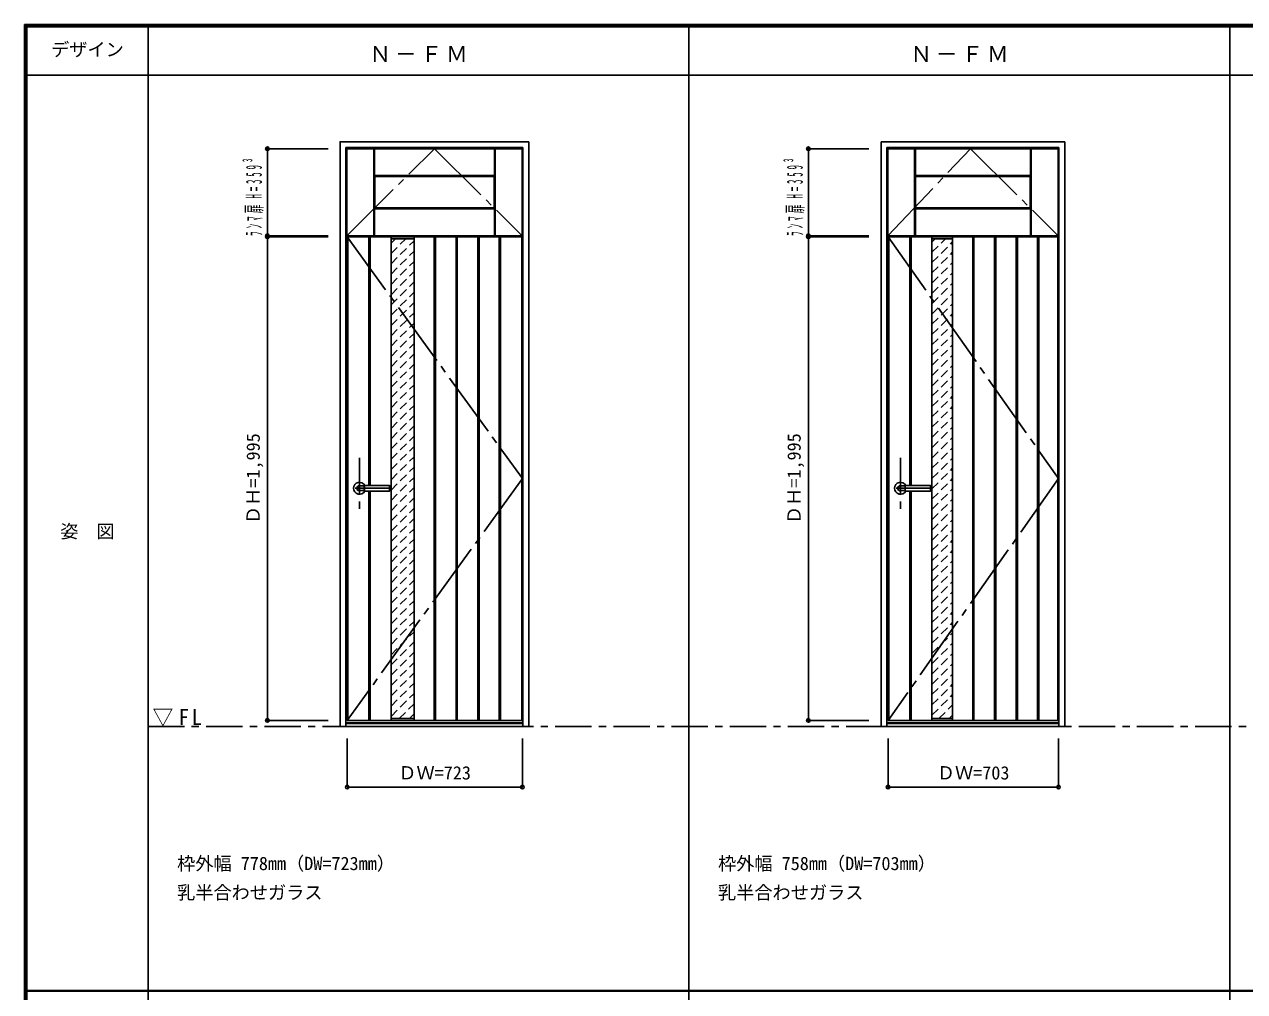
# Model space of a CAD drawing. Units: millimetres, scale not verified. Extents: x -6000 to 5700, y -4307 to 4175.
# Drawn here: x -6000 to -966, y 186 to 4175 of the extents above; entities that cross this region are included whole.
import ezdxf
from ezdxf.enums import TextEntityAlignment as Align

# ---------------------------------------------------------------- set-up
doc = ezdxf.new("R2010")
doc.units = ezdxf.units.MM
doc.header["$LTSCALE"] = 30
doc.header["$PDMODE"] = 32
doc.header["$PDSIZE"] = 15
for name, pattern in [('CHAIN1', [8, 5, -1, 1, -1]), ('CHAIN2', [12, 9, -1, 1, -1]), ('DASHED1', [1.8, 1.2, -0.6])]:
    doc.linetypes.add(name, pattern=pattern)
for name, color, linetype in [('0-1_通り芯', 4, 'CHAIN1'), ('0-2_扉', 3, 'Continuous'), ('0-3_仕上げ', 3, 'Continuous'), ('0-4_枠', 3, 'Continuous'), ('0-5_レバー', 3, 'Continuous'), ('0-7_', 7, 'CHAIN2'), ('0-A_文字', 7, 'Continuous'), ('0-B_寸法', 4, 'Continuous'), ('0-C_ハッチ', 4, 'DASHED1'), ('F-1_枠', 6, 'Continuous'), ('F-A_文字', 7, 'Continuous')]:
    doc.layers.add(name, color=color, linetype=linetype)
doc.styles.add('ＭＳ ゴシック', font='')
doc.styles.get('ＭＳ ゴシック').set_extended_font_data('MS Gothic')

msp = doc.modelspace()

# ---------------------------------------------------------------- linework, layer by layer
at = {"layer": '0-1_通り芯'}
for p, q in [((-4617.4, 2386.75), (-4617.4, 2176.75)), ((-2385.8, 2386.75), (-2385.8, 2176.75)), ((-4484.9, 2261.75), (-4662.4, 2261.75)), ((-2253.3, 2261.75), (-2430.8, 2261.75))]:
    msp.add_line(p, q, dxfattribs=at)
at = {"layer": '0-1_通り芯', "color": 7}
msp.add_line((-5490, 1279.25), (3436.4, 1279.25), dxfattribs=at)
at = {"layer": '0-2_扉'}
for p, q in [((-4669.9, 3303.25), (-4669.9, 3662.25)), ((-4669.9, 3662.25), (-3946.9, 3662.25)), ((-2438.3, 3303.25), (-2438.3, 3662.25)), ((-2438.3, 3662.25), (-1735.3, 3662.25)), ((-3945.4, 1304.25), (-3945.4, 3299.25)), ((-2436.8, 1304.25), (-2436.8, 3299.25)), ((-2436.8, 3299.25), (-1733.8, 3299.25)), ((-1733.8, 1304.25), (-1733.8, 3299.25)), ((-4668.4, 1304.25), (-3945.4, 1304.25)), ((-2436.8, 1304.25), (-1733.8, 1304.25))]:
    msp.add_line(p, q, dxfattribs=at)
for points in [[(-4669.9, 3303.25), (-3946.9, 3303.25), (-3946.9, 3662.25)], [(-2438.3, 3303.25), (-1735.3, 3303.25), (-1735.3, 3662.25)], [(-4668.4, 1304.25), (-4668.4, 3299.25), (-3945.4, 3299.25)]]:
    msp.add_lwpolyline(points, dxfattribs=at)
at = {"layer": '0-3_仕上げ', "color": 7}
for p, q in [((-4558.9, 3303.25), (-4558.9, 3662.25)), ((-4557.4, 3549.75), (-4557.4, 3662.25)), ((-4555.9, 3551.25), (-4555.9, 3662.25)), ((-4060.9, 3551.25), (-4060.9, 3662.25)), ((-4059.4, 3549.75), (-4059.4, 3662.25)), ((-4057.9, 3303.25), (-4057.9, 3662.25)), ((-2327.3, 3303.25), (-2327.3, 3662.25)), ((-2325.8, 3549.75), (-2325.8, 3662.25)), ((-2324.3, 3551.25), (-2324.3, 3662.25)), ((-1849.3, 3551.25), (-1849.3, 3662.25)), ((-1847.8, 3549.75), (-1847.8, 3662.25)), ((-1846.3, 3303.25), (-1846.3, 3662.25)), ((-4060.9, 3551.25), (-4555.9, 3551.25)), ((-1849.3, 3551.25), (-2324.3, 3551.25)), ((-4557.4, 3415.75), (-4557.4, 3303.25)), ((-4555.9, 3414.25), (-4555.9, 3303.25)), ((-4060.9, 3414.25), (-4555.9, 3414.25)), ((-4060.9, 3414.25), (-4060.9, 3303.25)), ((-4059.4, 3415.75), (-4059.4, 3303.25)), ((-2325.8, 3415.75), (-2325.8, 3303.25)), ((-2324.3, 3414.25), (-2324.3, 3303.25)), ((-1849.3, 3414.25), (-2324.3, 3414.25)), ((-1849.3, 3414.25), (-1849.3, 3303.25)), ((-1847.8, 3415.75), (-1847.8, 3303.25)), ((-4487.4, 1304.25), (-4487.4, 3299.25)), ((-4487.4, 3291.25), (-4392.4, 3291.25)), ((-4392.4, 1304.25), (-4392.4, 3299.25)), ((-2255.8, 1304.25), (-2255.8, 3299.25)), ((-2255.8, 3291.25), (-2170.8, 3291.25)), ((-2170.8, 1304.25), (-2170.8, 3299.25)), ((-4487.4, 1312.25), (-4392.4, 1312.25)), ((-2255.8, 1312.25), (-2170.8, 1312.25))]:
    msp.add_line(p, q, dxfattribs=at)
at = {"layer": '0-3_仕上げ'}
for p, q in [((-4554.9, 3418.25), (-4554.9, 3547.25)), ((-4554.9, 3547.25), (-4061.9, 3547.25)), ((-2323.3, 3418.25), (-2323.3, 3547.25)), ((-2323.3, 3547.25), (-1850.3, 3547.25)), ((-4665.4, 1304.25), (-4665.4, 3299.25)), ((-4578.4, 2273.25), (-4578.4, 3299.25)), ((-4573.4, 2273.25), (-4573.4, 3299.25)), ((-4309.4, 1304.25), (-4309.4, 3299.25)), ((-4304.4, 1304.25), (-4304.4, 3299.25)), ((-4219.4, 1304.25), (-4219.4, 3299.25)), ((-4214.4, 1304.25), (-4214.4, 3299.25)), ((-4129.4, 1304.25), (-4129.4, 3299.25)), ((-4124.4, 1304.25), (-4124.4, 3299.25)), ((-4041.4, 1304.25), (-4041.4, 3299.25)), ((-4036.4, 1304.25), (-4036.4, 3299.25)), ((-3948.4, 1304.25), (-3948.4, 3299.25)), ((-2433.8, 1304.25), (-2433.8, 3299.25)), ((-2346.8, 2273.25), (-2346.8, 3299.25)), ((-2341.8, 2273.25), (-2341.8, 3299.25)), ((-2087.8, 1304.25), (-2087.8, 3299.25)), ((-2082.8, 1304.25), (-2082.8, 3299.25)), ((-1997.8, 1304.25), (-1997.8, 3299.25)), ((-1992.8, 1304.25), (-1992.8, 3299.25)), ((-1907.8, 1304.25), (-1907.8, 3299.25)), ((-1902.8, 1304.25), (-1902.8, 3299.25)), ((-1819.8, 1304.25), (-1819.8, 3299.25)), ((-1814.8, 1304.25), (-1814.8, 3299.25)), ((-1736.8, 1304.25), (-1736.8, 3299.25)), ((-4578.4, 1304.25), (-4578.4, 2250.25)), ((-4573.4, 1304.25), (-4573.4, 2250.25)), ((-2346.8, 1304.25), (-2346.8, 2250.25)), ((-2341.8, 1304.25), (-2341.8, 2250.25))]:
    msp.add_line(p, q, dxfattribs=at)
at = {"layer": '0-3_仕上げ', "color": 7}
for points in [[(-4555.9, 3551.25), (-4557.4, 3549.75), (-4554.9, 3547.25)], [(-4060.9, 3551.25), (-4059.4, 3549.75), (-4061.9, 3547.25)], [(-2324.3, 3551.25), (-2325.8, 3549.75), (-2323.3, 3547.25)], [(-1849.3, 3551.25), (-1847.8, 3549.75), (-1850.3, 3547.25)], [(-4555.9, 3414.25), (-4557.4, 3415.75), (-4554.9, 3418.25)], [(-4060.9, 3414.25), (-4059.4, 3415.75), (-4061.9, 3418.25)], [(-2324.3, 3414.25), (-2325.8, 3415.75), (-2323.3, 3418.25)], [(-1849.3, 3414.25), (-1847.8, 3415.75), (-1850.3, 3418.25)]]:
    msp.add_lwpolyline(points, dxfattribs=at)
at = {"layer": '0-3_仕上げ'}
for points in [[(-4554.9, 3418.25), (-4061.9, 3418.25), (-4061.9, 3547.25)], [(-2323.3, 3418.25), (-1850.3, 3418.25), (-1850.3, 3547.25)]]:
    msp.add_lwpolyline(points, dxfattribs=at)
at = {"layer": '0-4_枠'}
for p, q in [((-3919.4, 1279.25), (-3919.4, 3691.25)), ((-2465.8, 1279.25), (-2465.8, 3691.25)), ((-2465.8, 3691.25), (-1707.8, 3691.25)), ((-1707.8, 1279.25), (-1707.8, 3691.25)), ((-3943.4, 1279.25), (-3943.4, 3667.25)), ((-2441.8, 1279.25), (-2441.8, 3667.25)), ((-2441.8, 3667.25), (-1731.8, 3667.25)), ((-1731.8, 1279.25), (-1731.8, 3667.25)), ((-4697.4, 1279.25), (-3919.4, 1279.25)), ((-4673.4, 1294.25), (-3943.4, 1294.25)), ((-4673.4, 1291.25), (-3943.4, 1291.25)), ((-2465.8, 1279.25), (-1707.8, 1279.25)), ((-2441.8, 1294.25), (-1731.8, 1294.25)), ((-2441.8, 1291.25), (-1731.8, 1291.25))]:
    msp.add_line(p, q, dxfattribs=at)
for points in [[(-4697.4, 1279.25), (-4697.4, 3691.25), (-3919.4, 3691.25)], [(-4673.4, 1279.25), (-4673.4, 3667.25), (-3943.4, 3667.25)]]:
    msp.add_lwpolyline(points, dxfattribs=at)
at = {"layer": '0-5_レバー'}
for p, q in [((-4617.4, 2271.25), (-4598.4, 2271.25)), ((-4598.4, 2272.25), (-4597.4, 2273.25)), ((-4598.4, 2251.25), (-4598.4, 2272.25)), ((-4597.4, 2273.25), (-4493.4, 2273.25)), ((-4492.4, 2272.25), (-4493.4, 2273.25)), ((-4492.4, 2251.25), (-4492.4, 2272.25)), ((-2385.8, 2271.25), (-2366.8, 2271.25)), ((-2366.8, 2272.25), (-2365.8, 2273.25)), ((-2366.8, 2251.25), (-2366.8, 2272.25)), ((-2365.8, 2273.25), (-2261.8, 2273.25)), ((-2260.8, 2272.25), (-2261.8, 2273.25)), ((-2260.8, 2251.25), (-2260.8, 2272.25)), ((-4617.4, 2252.25), (-4598.4, 2252.25)), ((-4598.4, 2251.25), (-4597.4, 2250.25)), ((-4493.4, 2250.25), (-4597.4, 2250.25)), ((-4492.4, 2251.25), (-4493.4, 2250.25)), ((-2385.8, 2252.25), (-2366.8, 2252.25)), ((-2366.8, 2251.25), (-2365.8, 2250.25)), ((-2261.8, 2250.25), (-2365.8, 2250.25)), ((-2260.8, 2251.25), (-2261.8, 2250.25))]:
    msp.add_line(p, q, dxfattribs=at)
at = {"layer": '0-5_レバー', "color": 4}
for p, q in [((-4597.4, 2250.25), (-4597.4, 2273.25)), ((-4493.4, 2273.25), (-4493.4, 2250.25)), ((-2365.8, 2250.25), (-2365.8, 2273.25)), ((-2261.8, 2273.25), (-2261.8, 2250.25))]:
    msp.add_line(p, q, dxfattribs=at)
for centre, radius, start, end in [((-4617.4, 2261.75), 24.55, 27.93255, 332.06745), ((-4617.4, 2261.75), 11, 59.72736, 300.27264), ((-2385.8, 2261.75), 24.55, 27.93255, 332.06745), ((-2385.8, 2261.75), 11, 59.72736, 300.27264)]:
    msp.add_arc(centre, radius, start, end, dxfattribs=at)
at = {"layer": '0-5_レバー'}
for centre in [(-4617.4, 2261.75), (-2385.8, 2261.75)]:
    msp.add_arc(centre, 9.5, 90, 270, dxfattribs=at)
at = {"layer": '0-7_'}
for p, q in [((-4668.4, 3299.25), (-3945.4, 2301.75)), ((-2436.8, 3299.25), (-1733.8, 2301.75)), ((-3945.4, 2301.75), (-4668.4, 1304.25)), ((-1733.8, 2301.75), (-2436.8, 1304.25))]:
    msp.add_line(p, q, dxfattribs=at)
for points in [[(-4669.9, 3303.25), (-4308.4, 3662.25), (-3946.9, 3303.25)], [(-2438.3, 3303.25), (-2096.8, 3662.25), (-1735.3, 3303.25)]]:
    msp.add_lwpolyline(points, dxfattribs=at)
at = {"layer": '0-B_寸法'}
for p, q in [((-4997.4, 3303.25), (-4997.4, 3662.25)), ((-4997.4, 3662.25), (-4747.4, 3662.25)), ((-2765.8, 3303.25), (-2765.8, 3662.25)), ((-2765.8, 3662.25), (-2515.8, 3662.25)), ((-4997.4, 3303.25), (-4747.4, 3303.25)), ((-4997.4, 3299.25), (-4747.4, 3299.25)), ((-4997.4, 3299.25), (-4997.4, 1304.25)), ((-2765.8, 3303.25), (-2515.8, 3303.25)), ((-2765.8, 3299.25), (-2515.8, 3299.25)), ((-2765.8, 3299.25), (-2765.8, 1304.25)), ((-4997.4, 1304.25), (-4747.4, 1304.25)), ((-2765.8, 1304.25), (-2515.8, 1304.25)), ((-4668.4, 1029.25), (-4668.4, 1229.25)), ((-3945.4, 1029.25), (-3945.4, 1229.25)), ((-2436.8, 1029.25), (-2436.8, 1229.25)), ((-1733.8, 1029.25), (-1733.8, 1229.25)), ((-4668.4, 1029.25), (-3945.4, 1029.25)), ((-2436.8, 1029.25), (-1733.8, 1029.25))]:
    msp.add_line(p, q, dxfattribs=at)
at = {"layer": '0-B_寸法', "color": 7}
for p in [(-4997.4, 3662.25), (-2765.8, 3662.25), (-4997.4, 3303.25), (-4997.4, 3299.25), (-2765.8, 3303.25), (-2765.8, 3299.25), (-4997.4, 1304.25), (-2765.8, 1304.25), (-4668.4, 1029.25), (-3945.4, 1029.25), (-2436.8, 1029.25), (-1733.8, 1029.25)]:
    msp.add_point(p, dxfattribs=at)
at = {"layer": '0-C_ハッチ'}
for p, q in [((-4487.4, 3230.06), (-4426.21, 3291.25)), ((-4487.4, 3272.48), (-4468.63, 3291.25)), ((-4487.4, 3187.63), (-4392.4, 3282.63)), ((-2255.8, 3235.06), (-2199.61, 3291.25)), ((-2255.8, 3277.48), (-2242.03, 3291.25)), ((-2255.8, 3192.63), (-2170.8, 3277.63)), ((-4487.4, 3145.2), (-4392.4, 3240.2)), ((-2255.8, 3150.2), (-2170.8, 3235.2)), ((-4487.4, 3102.78), (-4392.4, 3197.78)), ((-2255.8, 3107.78), (-2170.8, 3192.78)), ((-4487.4, 3060.35), (-4392.4, 3155.35)), ((-2255.8, 3065.35), (-2170.8, 3150.35)), ((-4487.4, 3017.93), (-4392.4, 3112.93)), ((-2255.8, 3022.93), (-2170.8, 3107.93)), ((-4487.4, 2975.5), (-4392.4, 3070.5)), ((-4487.4, 2933.07), (-4392.4, 3028.07)), ((-2255.8, 2980.5), (-2170.8, 3065.5)), ((-2255.8, 2938.07), (-2170.8, 3023.07)), ((-4487.4, 2890.65), (-4392.4, 2985.65)), ((-2255.8, 2895.65), (-2170.8, 2980.65)), ((-4487.4, 2848.22), (-4392.4, 2943.22)), ((-2255.8, 2853.22), (-2170.8, 2938.22)), ((-4487.4, 2805.79), (-4392.4, 2900.79)), ((-2255.8, 2810.79), (-2170.8, 2895.79)), ((-4487.4, 2763.37), (-4392.4, 2858.37)), ((-2255.8, 2768.37), (-2170.8, 2853.37)), ((-4487.4, 2720.94), (-4392.4, 2815.94)), ((-4487.4, 2678.51), (-4392.4, 2773.51)), ((-2255.8, 2725.94), (-2170.8, 2810.94)), ((-4487.4, 2636.09), (-4392.4, 2731.09)), ((-2255.8, 2683.51), (-2170.8, 2768.51)), ((-2255.8, 2641.09), (-2170.8, 2726.09)), ((-4487.4, 2593.66), (-4392.4, 2688.66)), ((-2255.8, 2598.66), (-2170.8, 2683.66)), ((-4487.4, 2551.23), (-4392.4, 2646.23)), ((-2255.8, 2556.23), (-2170.8, 2641.23)), ((-4487.4, 2508.81), (-4392.4, 2603.81)), ((-2255.8, 2513.81), (-2170.8, 2598.81)), ((-4487.4, 2466.38), (-4392.4, 2561.38)), ((-4487.4, 2423.96), (-4392.4, 2518.96)), ((-2255.8, 2471.38), (-2170.8, 2556.38)), ((-4487.4, 2381.53), (-4392.4, 2476.53)), ((-2255.8, 2428.96), (-2170.8, 2513.96)), ((-2255.8, 2386.53), (-2170.8, 2471.53)), ((-4487.4, 2339.1), (-4392.4, 2434.1)), ((-2255.8, 2344.1), (-2170.8, 2429.1)), ((-4487.4, 2296.68), (-4392.4, 2391.68)), ((-2255.8, 2301.68), (-2170.8, 2386.68)), ((-4487.4, 2254.25), (-4392.4, 2349.25)), ((-2255.8, 2259.25), (-2170.8, 2344.25)), ((-4487.4, 2211.82), (-4392.4, 2306.82)), ((-2255.8, 2216.82), (-2170.8, 2301.82)), ((-4487.4, 2169.4), (-4392.4, 2264.4)), ((-4487.4, 2126.97), (-4392.4, 2221.97)), ((-2255.8, 2174.4), (-2170.8, 2259.4)), ((-2255.8, 2131.97), (-2170.8, 2216.97)), ((-4487.4, 2084.54), (-4392.4, 2179.54)), ((-2255.8, 2089.54), (-2170.8, 2174.54)), ((-4487.4, 2042.12), (-4392.4, 2137.12)), ((-2255.8, 2047.12), (-2170.8, 2132.12)), ((-4487.4, 1999.69), (-4392.4, 2094.69)), ((-2255.8, 2004.69), (-2170.8, 2089.69)), ((-4487.4, 1957.27), (-4392.4, 2052.27)), ((-2255.8, 1962.27), (-2170.8, 2047.27)), ((-4487.4, 1914.84), (-4392.4, 2009.84)), ((-4487.4, 1872.41), (-4392.4, 1967.41)), ((-2255.8, 1919.84), (-2170.8, 2004.84)), ((-4487.4, 1829.99), (-4392.4, 1924.99)), ((-2255.8, 1877.41), (-2170.8, 1962.41)), ((-2255.8, 1834.99), (-2170.8, 1919.99)), ((-4487.4, 1787.56), (-4392.4, 1882.56)), ((-2255.8, 1792.56), (-2170.8, 1877.56)), ((-4487.4, 1745.13), (-4392.4, 1840.13)), ((-2255.8, 1750.13), (-2170.8, 1835.13)), ((-4487.4, 1702.71), (-4392.4, 1797.71)), ((-2255.8, 1707.71), (-2170.8, 1792.71)), ((-4487.4, 1660.28), (-4392.4, 1755.28)), ((-4487.4, 1617.85), (-4392.4, 1712.85)), ((-2255.8, 1665.28), (-2170.8, 1750.28)), ((-4487.4, 1575.43), (-4392.4, 1670.43)), ((-2255.8, 1622.85), (-2170.8, 1707.85)), ((-2255.8, 1580.43), (-2170.8, 1665.43)), ((-4487.4, 1533), (-4392.4, 1628)), ((-2255.8, 1538), (-2170.8, 1623)), ((-4487.4, 1490.57), (-4392.4, 1585.57)), ((-2255.8, 1495.57), (-2170.8, 1580.57)), ((-4487.4, 1448.15), (-4392.4, 1543.15)), ((-2255.8, 1453.15), (-2170.8, 1538.15)), ((-4487.4, 1405.72), (-4392.4, 1500.72)), ((-2255.8, 1410.72), (-2170.8, 1495.72)), ((-4487.4, 1363.3), (-4392.4, 1458.3)), ((-4487.4, 1320.87), (-4392.4, 1415.87)), ((-2255.8, 1368.3), (-2170.8, 1453.3)), ((-2255.8, 1325.87), (-2170.8, 1410.87)), ((-4453.59, 1312.25), (-4392.4, 1373.44)), ((-2226.99, 1312.25), (-2170.8, 1368.44)), ((-4411.17, 1312.25), (-4392.4, 1331.02)), ((-2184.57, 1312.25), (-2170.8, 1326.02))]:
    msp.add_line(p, q, dxfattribs=at)
at = {"layer": 'F-1_枠'}
for p, q in [((-6000, 4175), (5700, 4175)), ((-6000, 4175), (-6000, -4205)), ((-6000, 4170), (5700, 4170)), ((-6000, 4165), (5700, 4165)), ((-5995, 4175), (-5995, -4205)), ((-5990, 4175), (-5990, -4205)), ((-5490, 4175), (-5490, -3790)), ((-3258.4, 4175), (-3258.4, -3790)), ((-1026.8, 4175), (-1026.8, -3790)), ((-6000, 3965), (5700, 3965)), ((-6000, 190.5), (5700, 190.5)), ((-6000, 187.5), (5700, 187.5))]:
    msp.add_line(p, q, dxfattribs=at)

# ---------------------------------------------------------------- texts
at = {"layer": '0-A_文字', "style": 'ＭＳ ゴシック'}
for s, p in [('枠外幅 778mm（DW=723mm）', (-5370, 670.5)), ('枠外幅 758mm（DW=703mm）', (-3138.4, 670.5)), ('乳半合わせガラス', (-5370, 550.5)), ('乳半合わせガラス', (-3138.4, 550.5))]:
    msp.add_text(s, height=54.99, dxfattribs=at).set_placement(p, align=Align.BOTTOM_LEFT)
at = {"layer": '0-A_文字', "char_height": 65.98, "attachment_point": 7, "style": 'ＭＳ ゴシック'}
for s, insert in [('\\T1.17;Ｎ－ＦＭ', (-4576.7, 4020)), ('\\T1.17;Ｎ－ＦＭ', (-2345.1, 4020)), ('\\T1.26;\\W0.95;▽FL', (-5471.25, 1279.25))]:
    msp.add_mtext(s, dxfattribs=dict(at, insert=insert))
at = {"layer": '0-B_寸法', "color": 7, "style": 'ＭＳ ゴシック'}
for p in [(-5012.4, 2114.25), (-2780.8, 2114.25)]:
    msp.add_text('ＤＨ=1,995', height=54.99, rotation=90, dxfattribs=at).set_placement(p, align=Align.BOTTOM_LEFT)
for s, p in [('ＤＷ=723', (-4457.4, 1044.25)), ('ＤＷ=703', (-2235.8, 1044.25))]:
    msp.add_text(s, height=54.99, dxfattribs=at).set_placement(p, align=Align.BOTTOM_LEFT)
at = {"layer": '0-B_寸法', "color": 7, "char_height": 65.98, "attachment_point": 7, "rotation": 90, "style": 'ＭＳ ゴシック'}
for insert in [(-5012.4, 3302.75), (-2780.8, 3302.75)]:
    msp.add_mtext('\\T1.67;\\W0.4;ﾗﾝﾏ扉H=359³', dxfattribs=dict(at, insert=insert))
at = {"layer": 'F-A_文字', "style": 'ＭＳ ゴシック'}
for s, p in [('デザイン', (-5890, 4027.5)), ('姿\u3000図', (-5852.5, 2040.25))]:
    msp.add_text(s, height=54.99, dxfattribs=at).set_placement(p, align=Align.BOTTOM_LEFT)

doc.saveas('drawing.dxf')
